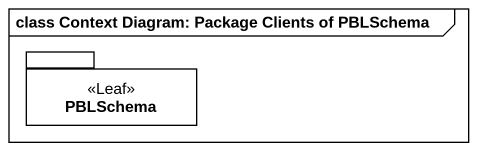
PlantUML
@startuml
mainframe class Context Diagram: Package Clients of PBLSchema
package PBLSchema <<Leaf>> {
}
@enduml
